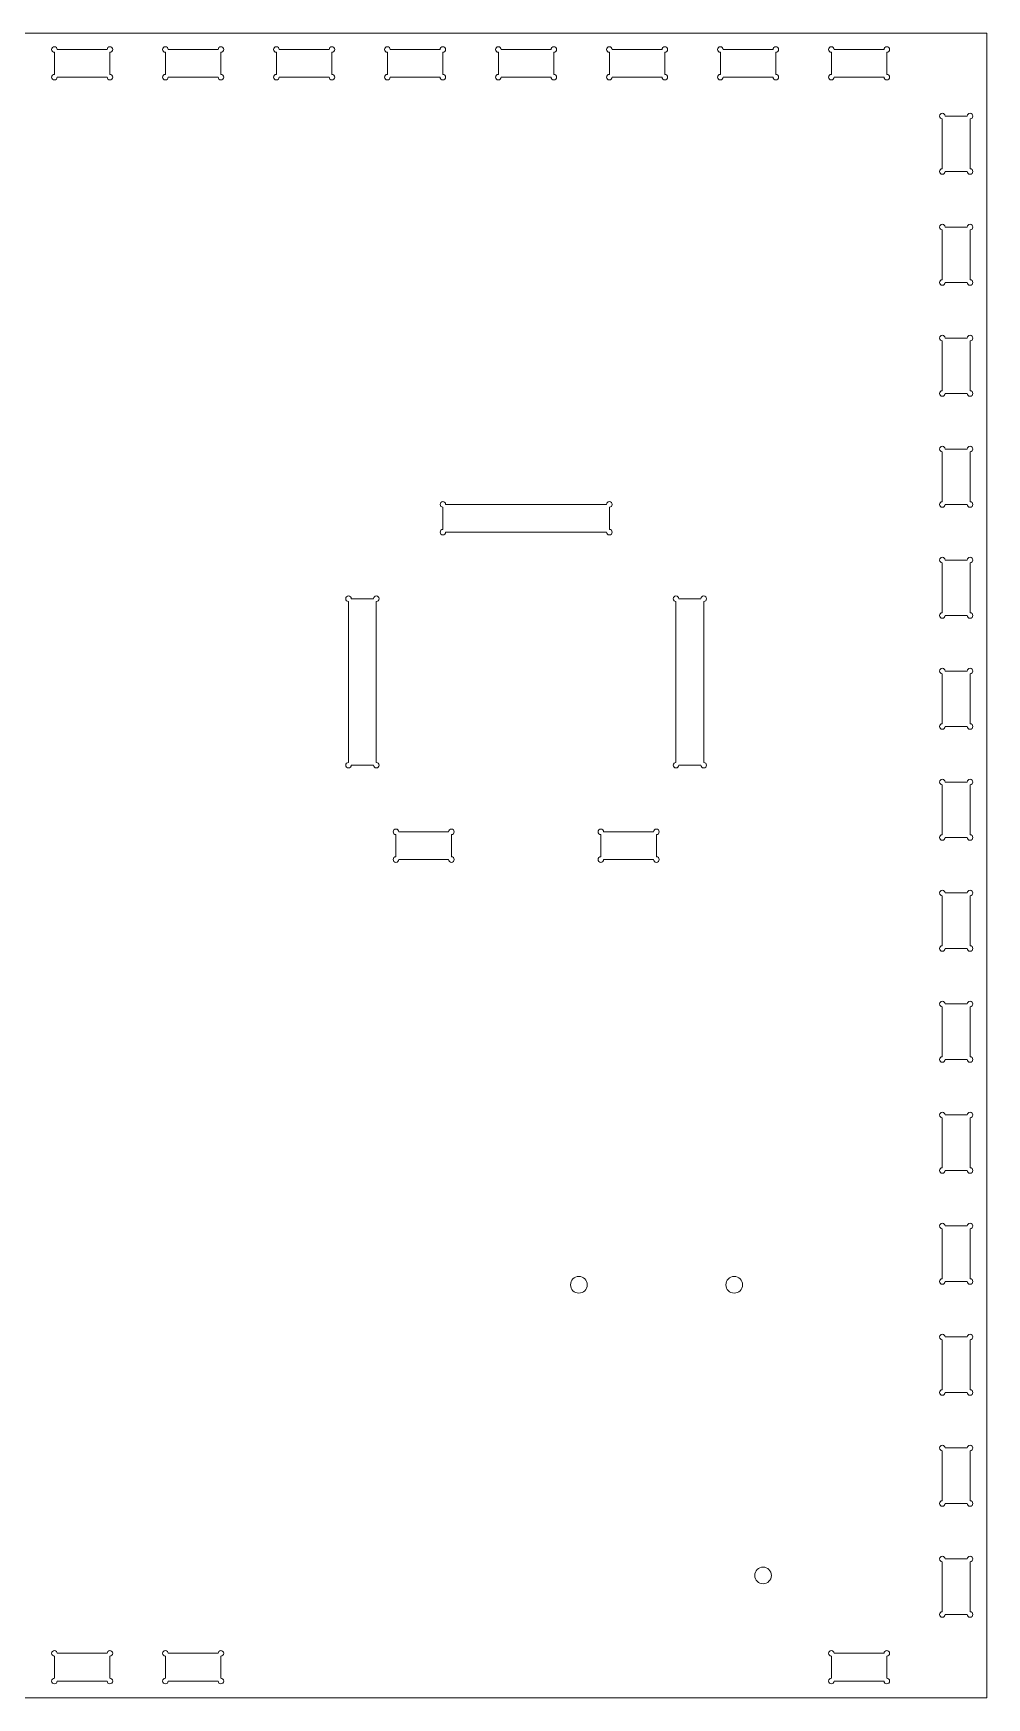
# Model space of a CAD drawing. Header units: inches. Extents: x 0 to 553, y 0 to 300.
# Drawn here: x 159 to 330.8, y 0.1 to 300 of the extents above; entities that cross this region are included whole.
import ezdxf

# ---------------------------------------------------------------- set-up
doc = ezdxf.new("R2010")
doc.units = ezdxf.units.IN
doc.header["$MEASUREMENT"] = 0
doc.layers.add('svg2', color=7, linetype='Continuous')

# ---------------------------------------------------------------- blocks, each defined once
blk = doc.blocks.new('block 3')
at = {"layer": 'svg2', "color": 179, "lineweight": 5, "true_color": 0x1f1a17}
for points in [[(262.26, 215.13), (262.26, 215.41), (262.49, 215.63), (262.76, 215.63), (263.04, 215.63), (263.26, 215.41), (263.26, 215.13), (263.26, 214.86), (263.04, 214.63), (262.76, 214.63), (262.76, 214.63), (262.76, 210.63), (262.76, 210.63), (263.04, 210.63), (263.26, 210.41), (263.26, 210.13), (263.26, 209.86), (263.04, 209.63), (262.76, 209.63), (262.49, 209.63), (262.26, 209.86), (262.26, 210.13), (262.26, 210.13), (233.26, 210.13), (233.26, 210.13), (233.26, 209.86), (233.04, 209.63), (232.76, 209.63), (232.49, 209.63), (232.26, 209.86), (232.26, 210.13), (232.26, 210.41), (232.49, 210.63), (232.76, 210.63), (232.76, 210.63), (232.76, 214.63), (232.76, 214.63), (232.49, 214.63), (232.26, 214.86), (232.26, 215.13), (232.26, 215.41), (232.49, 215.63), (232.76, 215.63), (233.04, 215.63), (233.26, 215.41), (233.26, 215.13), (233.26, 215.13), (262.26, 215.13), (262.26, 215.13)], [(215.76, 197.63), (215.49, 197.63), (215.26, 197.86), (215.26, 198.13), (215.26, 198.41), (215.49, 198.63), (215.76, 198.63), (216.04, 198.63), (216.26, 198.41), (216.26, 198.13), (216.26, 198.13), (220.26, 198.13), (220.26, 198.13), (220.26, 198.41), (220.49, 198.63), (220.76, 198.63), (221.04, 198.63), (221.26, 198.41), (221.26, 198.13), (221.26, 197.86), (221.04, 197.63), (220.76, 197.63), (220.76, 197.63), (220.76, 168.63), (220.76, 168.63), (221.04, 168.63), (221.26, 168.41), (221.26, 168.13), (221.26, 167.86), (221.04, 167.64), (220.76, 167.64), (220.49, 167.64), (220.26, 167.86), (220.26, 168.13), (220.26, 168.13), (216.26, 168.13), (216.26, 168.13), (216.26, 167.86), (216.04, 167.64), (215.76, 167.64), (215.49, 167.64), (215.26, 167.86), (215.26, 168.13), (215.26, 168.41), (215.49, 168.63), (215.76, 168.63), (215.76, 168.63), (215.76, 197.63), (215.76, 197.63)], [(279.76, 168.63), (280.04, 168.63), (280.26, 168.41), (280.26, 168.13), (280.26, 167.86), (280.04, 167.64), (279.76, 167.64), (279.49, 167.64), (279.26, 167.86), (279.26, 168.13), (279.26, 168.13), (275.26, 168.13), (275.26, 168.13), (275.26, 167.86), (275.04, 167.64), (274.76, 167.64), (274.49, 167.64), (274.26, 167.86), (274.26, 168.13), (274.26, 168.41), (274.49, 168.63), (274.76, 168.63), (274.76, 168.63), (274.76, 197.63), (274.76, 197.63), (274.49, 197.63), (274.26, 197.86), (274.26, 198.13), (274.26, 198.41), (274.49, 198.63), (274.76, 198.63), (275.04, 198.63), (275.26, 198.41), (275.26, 198.13), (275.26, 198.13), (279.26, 198.13), (279.26, 198.13), (279.26, 198.41), (279.49, 198.63), (279.76, 198.63), (280.04, 198.63), (280.26, 198.41), (280.26, 198.13), (280.26, 197.86), (280.04, 197.63), (279.76, 197.63), (279.76, 197.63), (279.76, 168.63), (279.76, 168.63)], [(234.3, 156.63), (234.57, 156.63), (234.8, 156.41), (234.8, 156.14), (234.8, 155.86), (234.57, 155.63), (234.3, 155.63), (234.3, 155.63), (234.3, 151.64), (234.3, 151.64), (234.57, 151.64), (234.8, 151.41), (234.8, 151.13), (234.8, 150.86), (234.57, 150.63), (234.3, 150.63), (234.02, 150.63), (233.8, 150.86), (233.8, 151.13), (233.8, 151.13), (224.8, 151.13), (224.8, 151.13), (224.8, 150.86), (224.57, 150.63), (224.3, 150.63), (224.02, 150.63), (223.8, 150.86), (223.8, 151.13), (223.8, 151.41), (224.02, 151.64), (224.3, 151.64), (224.3, 151.64), (224.3, 155.63), (224.3, 155.63), (224.02, 155.63), (223.8, 155.86), (223.8, 156.14), (223.8, 156.41), (224.02, 156.63), (224.3, 156.63), (224.57, 156.63), (224.8, 156.41), (224.8, 156.14), (224.8, 156.14), (233.8, 156.14), (233.8, 156.14), (233.8, 156.41), (234.02, 156.63), (234.3, 156.63)], [(271.23, 156.63), (271.51, 156.63), (271.73, 156.41), (271.73, 156.14), (271.73, 155.86), (271.51, 155.63), (271.23, 155.63), (271.23, 155.63), (271.23, 151.64), (271.23, 151.64), (271.51, 151.64), (271.73, 151.41), (271.73, 151.13), (271.73, 150.86), (271.51, 150.63), (271.23, 150.63), (270.95, 150.63), (270.73, 150.86), (270.73, 151.13), (270.73, 151.13), (261.73, 151.13), (261.73, 151.13), (261.73, 150.86), (261.51, 150.63), (261.23, 150.63), (260.95, 150.63), (260.73, 150.86), (260.73, 151.13), (260.73, 151.41), (260.95, 151.64), (261.23, 151.64), (261.23, 151.64), (261.23, 155.63), (261.23, 155.63), (260.95, 155.63), (260.73, 155.86), (260.73, 156.14), (260.73, 156.41), (260.95, 156.63), (261.23, 156.63), (261.51, 156.63), (261.73, 156.41), (261.73, 156.14), (261.73, 156.14), (270.73, 156.14), (270.73, 156.14), (270.73, 156.41), (270.95, 156.63), (271.23, 156.63)]]:
    blk.add_open_spline(points, degree=3, knots=[0, 0, 0, 0, 1, 1, 1, 2, 2, 2, 3, 3, 3, 4, 4, 4, 5, 5, 5, 6, 6, 6, 7, 7, 7, 8, 8, 8, 9, 9, 9, 10, 10, 10, 11, 11, 11, 12, 12, 12, 13, 13, 13, 14, 14, 14, 15, 15, 15, 16, 16, 16, 16], dxfattribs=at)

msp = doc.modelspace()

# ---------------------------------------------------------------- linework, layer by layer
at = {"layer": 'svg2', "color": 179, "lineweight": 5, "true_color": 0x1f1a17}
msp.add_lwpolyline([(330.76, 300.02), (330.76, 0.11), (0.08, 0.11), (0.08, 300.02), (330.76, 300.02)], dxfattribs=at)
for points, knots in [([(162.76, 291.61), (162.48, 291.61), (162.26, 291.83), (162.26, 292.11), (162.26, 292.38), (162.48, 292.61), (162.76, 292.61), (162.76, 292.61), (162.76, 296.61), (162.76, 296.61), (162.48, 296.61), (162.26, 296.83), (162.26, 297.11), (162.26, 297.38), (162.48, 297.61), (162.76, 297.61), (163.03, 297.61), (163.26, 297.38), (163.26, 297.11), (163.26, 297.11), (172.26, 297.11), (172.26, 297.11), (172.26, 297.38), (172.48, 297.61), (172.76, 297.61), (173.03, 297.61), (173.26, 297.38), (173.26, 297.11), (173.26, 296.83), (173.03, 296.61), (172.76, 296.61), (172.76, 296.61), (172.76, 292.61), (172.76, 292.61), (173.03, 292.61), (173.26, 292.38), (173.26, 292.11), (173.26, 291.83), (173.03, 291.61), (172.76, 291.61), (172.48, 291.61), (172.26, 291.83), (172.26, 292.11), (172.26, 292.11), (163.26, 292.11), (163.26, 292.11), (163.26, 291.83), (163.03, 291.61), (162.76, 291.61)], [0, 0, 0, 0, 1, 1, 1, 2, 2, 2, 3, 3, 3, 4, 4, 4, 5, 5, 5, 6, 6, 6, 7, 7, 7, 8, 8, 8, 9, 9, 9, 10, 10, 10, 11, 11, 11, 12, 12, 12, 13, 13, 13, 14, 14, 14, 15, 15, 15, 16, 16, 16, 16]), ([(182.76, 291.61), (182.48, 291.61), (182.26, 291.83), (182.26, 292.11), (182.26, 292.38), (182.48, 292.61), (182.76, 292.61), (182.76, 292.61), (182.76, 296.61), (182.76, 296.61), (182.48, 296.61), (182.26, 296.83), (182.26, 297.11), (182.26, 297.38), (182.48, 297.61), (182.76, 297.61), (183.03, 297.61), (183.26, 297.38), (183.26, 297.11), (183.26, 297.11), (192.26, 297.11), (192.26, 297.11), (192.26, 297.38), (192.48, 297.61), (192.76, 297.61), (193.03, 297.61), (193.26, 297.38), (193.26, 297.11), (193.26, 296.83), (193.03, 296.61), (192.76, 296.61), (192.76, 296.61), (192.76, 292.61), (192.76, 292.61), (193.03, 292.61), (193.26, 292.38), (193.26, 292.11), (193.26, 291.83), (193.03, 291.61), (192.76, 291.61), (192.48, 291.61), (192.26, 291.83), (192.26, 292.11), (192.26, 292.11), (183.26, 292.11), (183.26, 292.11), (183.26, 291.83), (183.03, 291.61), (182.76, 291.61)], [0, 0, 0, 0, 1, 1, 1, 2, 2, 2, 3, 3, 3, 4, 4, 4, 5, 5, 5, 6, 6, 6, 7, 7, 7, 8, 8, 8, 9, 9, 9, 10, 10, 10, 11, 11, 11, 12, 12, 12, 13, 13, 13, 14, 14, 14, 15, 15, 15, 16, 16, 16, 16]), ([(202.76, 291.61), (202.48, 291.61), (202.26, 291.83), (202.26, 292.11), (202.26, 292.38), (202.48, 292.61), (202.76, 292.61), (202.76, 292.61), (202.76, 296.61), (202.76, 296.61), (202.48, 296.61), (202.26, 296.83), (202.26, 297.11), (202.26, 297.38), (202.48, 297.61), (202.76, 297.61), (203.03, 297.61), (203.26, 297.38), (203.26, 297.11), (203.26, 297.11), (212.26, 297.11), (212.26, 297.11), (212.26, 297.38), (212.48, 297.61), (212.76, 297.61), (213.03, 297.61), (213.26, 297.38), (213.26, 297.11), (213.26, 296.83), (213.03, 296.61), (212.76, 296.61), (212.76, 296.61), (212.76, 292.61), (212.76, 292.61), (213.03, 292.61), (213.26, 292.38), (213.26, 292.11), (213.26, 291.83), (213.03, 291.61), (212.76, 291.61), (212.48, 291.61), (212.26, 291.83), (212.26, 292.11), (212.26, 292.11), (203.26, 292.11), (203.26, 292.11), (203.26, 291.83), (203.03, 291.61), (202.76, 291.61)], [0, 0, 0, 0, 1, 1, 1, 2, 2, 2, 3, 3, 3, 4, 4, 4, 5, 5, 5, 6, 6, 6, 7, 7, 7, 8, 8, 8, 9, 9, 9, 10, 10, 10, 11, 11, 11, 12, 12, 12, 13, 13, 13, 14, 14, 14, 15, 15, 15, 16, 16, 16, 16]), ([(222.76, 291.61), (222.48, 291.61), (222.26, 291.83), (222.26, 292.11), (222.26, 292.38), (222.48, 292.61), (222.76, 292.61), (222.76, 292.61), (222.76, 296.61), (222.76, 296.61), (222.48, 296.61), (222.26, 296.83), (222.26, 297.11), (222.26, 297.38), (222.48, 297.61), (222.76, 297.61), (223.03, 297.61), (223.26, 297.38), (223.26, 297.11), (223.26, 297.11), (232.26, 297.11), (232.26, 297.11), (232.26, 297.38), (232.48, 297.61), (232.76, 297.61), (233.03, 297.61), (233.26, 297.38), (233.26, 297.11), (233.26, 296.83), (233.03, 296.61), (232.76, 296.61), (232.76, 296.61), (232.76, 292.61), (232.76, 292.61), (233.03, 292.61), (233.26, 292.38), (233.26, 292.11), (233.26, 291.83), (233.03, 291.61), (232.76, 291.61), (232.48, 291.61), (232.26, 291.83), (232.26, 292.11), (232.26, 292.11), (223.26, 292.11), (223.26, 292.11), (223.26, 291.83), (223.03, 291.61), (222.76, 291.61)], [0, 0, 0, 0, 1, 1, 1, 2, 2, 2, 3, 3, 3, 4, 4, 4, 5, 5, 5, 6, 6, 6, 7, 7, 7, 8, 8, 8, 9, 9, 9, 10, 10, 10, 11, 11, 11, 12, 12, 12, 13, 13, 13, 14, 14, 14, 15, 15, 15, 16, 16, 16, 16]), ([(242.76, 291.61), (242.48, 291.61), (242.26, 291.83), (242.26, 292.11), (242.26, 292.38), (242.48, 292.61), (242.76, 292.61), (242.76, 292.61), (242.76, 296.61), (242.76, 296.61), (242.48, 296.61), (242.26, 296.83), (242.26, 297.11), (242.26, 297.38), (242.48, 297.61), (242.76, 297.61), (243.03, 297.61), (243.26, 297.38), (243.26, 297.11), (243.26, 297.11), (252.26, 297.11), (252.26, 297.11), (252.26, 297.38), (252.48, 297.61), (252.76, 297.61), (253.03, 297.61), (253.26, 297.38), (253.26, 297.11), (253.26, 296.83), (253.03, 296.61), (252.76, 296.61), (252.76, 296.61), (252.76, 292.61), (252.76, 292.61), (253.03, 292.61), (253.26, 292.38), (253.26, 292.11), (253.26, 291.83), (253.03, 291.61), (252.76, 291.61), (252.48, 291.61), (252.26, 291.83), (252.26, 292.11), (252.26, 292.11), (243.26, 292.11), (243.26, 292.11), (243.26, 291.83), (243.03, 291.61), (242.76, 291.61)], [0, 0, 0, 0, 1, 1, 1, 2, 2, 2, 3, 3, 3, 4, 4, 4, 5, 5, 5, 6, 6, 6, 7, 7, 7, 8, 8, 8, 9, 9, 9, 10, 10, 10, 11, 11, 11, 12, 12, 12, 13, 13, 13, 14, 14, 14, 15, 15, 15, 16, 16, 16, 16]), ([(262.76, 291.61), (262.48, 291.61), (262.26, 291.83), (262.26, 292.11), (262.26, 292.38), (262.48, 292.61), (262.76, 292.61), (262.76, 292.61), (262.76, 296.61), (262.76, 296.61), (262.48, 296.61), (262.26, 296.83), (262.26, 297.11), (262.26, 297.38), (262.48, 297.61), (262.76, 297.61), (263.03, 297.61), (263.26, 297.38), (263.26, 297.11), (263.26, 297.11), (272.26, 297.11), (272.26, 297.11), (272.26, 297.38), (272.48, 297.61), (272.76, 297.61), (273.03, 297.61), (273.26, 297.38), (273.26, 297.11), (273.26, 296.83), (273.03, 296.61), (272.76, 296.61), (272.76, 296.61), (272.76, 292.61), (272.76, 292.61), (273.03, 292.61), (273.26, 292.38), (273.26, 292.11), (273.26, 291.83), (273.03, 291.61), (272.76, 291.61), (272.48, 291.61), (272.26, 291.83), (272.26, 292.11), (272.26, 292.11), (263.26, 292.11), (263.26, 292.11), (263.26, 291.83), (263.03, 291.61), (262.76, 291.61)], [0, 0, 0, 0, 1, 1, 1, 2, 2, 2, 3, 3, 3, 4, 4, 4, 5, 5, 5, 6, 6, 6, 7, 7, 7, 8, 8, 8, 9, 9, 9, 10, 10, 10, 11, 11, 11, 12, 12, 12, 13, 13, 13, 14, 14, 14, 15, 15, 15, 16, 16, 16, 16]), ([(282.76, 291.61), (282.48, 291.61), (282.26, 291.83), (282.26, 292.11), (282.26, 292.38), (282.48, 292.61), (282.76, 292.61), (282.76, 292.61), (282.76, 296.61), (282.76, 296.61), (282.48, 296.61), (282.26, 296.83), (282.26, 297.11), (282.26, 297.38), (282.48, 297.61), (282.76, 297.61), (283.03, 297.61), (283.26, 297.38), (283.26, 297.11), (283.26, 297.11), (292.26, 297.11), (292.26, 297.11), (292.26, 297.38), (292.48, 297.61), (292.76, 297.61), (293.03, 297.61), (293.26, 297.38), (293.26, 297.11), (293.26, 296.83), (293.03, 296.61), (292.76, 296.61), (292.76, 296.61), (292.76, 292.61), (292.76, 292.61), (293.03, 292.61), (293.26, 292.38), (293.26, 292.11), (293.26, 291.83), (293.03, 291.61), (292.76, 291.61), (292.48, 291.61), (292.26, 291.83), (292.26, 292.11), (292.26, 292.11), (283.26, 292.11), (283.26, 292.11), (283.26, 291.83), (283.03, 291.61), (282.76, 291.61)], [0, 0, 0, 0, 1, 1, 1, 2, 2, 2, 3, 3, 3, 4, 4, 4, 5, 5, 5, 6, 6, 6, 7, 7, 7, 8, 8, 8, 9, 9, 9, 10, 10, 10, 11, 11, 11, 12, 12, 12, 13, 13, 13, 14, 14, 14, 15, 15, 15, 16, 16, 16, 16]), ([(302.76, 291.61), (302.48, 291.61), (302.26, 291.83), (302.26, 292.11), (302.26, 292.38), (302.48, 292.61), (302.76, 292.61), (302.76, 292.61), (302.76, 296.61), (302.76, 296.61), (302.48, 296.61), (302.26, 296.83), (302.26, 297.11), (302.26, 297.38), (302.48, 297.61), (302.76, 297.61), (303.03, 297.61), (303.26, 297.38), (303.26, 297.11), (303.26, 297.11), (312.26, 297.11), (312.26, 297.11), (312.26, 297.38), (312.48, 297.61), (312.76, 297.61), (313.03, 297.61), (313.26, 297.38), (313.26, 297.11), (313.26, 296.83), (313.03, 296.61), (312.76, 296.61), (312.76, 296.61), (312.76, 292.61), (312.76, 292.61), (313.03, 292.61), (313.26, 292.38), (313.26, 292.11), (313.26, 291.83), (313.03, 291.61), (312.76, 291.61), (312.48, 291.61), (312.26, 291.83), (312.26, 292.11), (312.26, 292.11), (303.26, 292.11), (303.26, 292.11), (303.26, 291.83), (303.03, 291.61), (302.76, 291.61)], [0, 0, 0, 0, 1, 1, 1, 2, 2, 2, 3, 3, 3, 4, 4, 4, 5, 5, 5, 6, 6, 6, 7, 7, 7, 8, 8, 8, 9, 9, 9, 10, 10, 10, 11, 11, 11, 12, 12, 12, 13, 13, 13, 14, 14, 14, 15, 15, 15, 16, 16, 16, 16]), ([(328.26, 275.11), (328.26, 274.83), (328.03, 274.61), (327.76, 274.61), (327.48, 274.61), (327.26, 274.83), (327.26, 275.11), (327.26, 275.11), (323.26, 275.11), (323.26, 275.11), (323.26, 274.83), (323.03, 274.61), (322.76, 274.61), (322.48, 274.61), (322.26, 274.83), (322.26, 275.11), (322.26, 275.38), (322.48, 275.61), (322.76, 275.61), (322.76, 275.61), (322.76, 284.61), (322.76, 284.61), (322.48, 284.61), (322.26, 284.83), (322.26, 285.11), (322.26, 285.38), (322.48, 285.61), (322.76, 285.61), (323.03, 285.61), (323.26, 285.38), (323.26, 285.11), (323.26, 285.11), (327.26, 285.11), (327.26, 285.11), (327.26, 285.38), (327.48, 285.61), (327.76, 285.61), (328.03, 285.61), (328.26, 285.38), (328.26, 285.11), (328.26, 284.83), (328.03, 284.61), (327.76, 284.61), (327.76, 284.61), (327.76, 275.61), (327.76, 275.61), (328.03, 275.61), (328.26, 275.38), (328.26, 275.11)], [0, 0, 0, 0, 1, 1, 1, 2, 2, 2, 3, 3, 3, 4, 4, 4, 5, 5, 5, 6, 6, 6, 7, 7, 7, 8, 8, 8, 9, 9, 9, 10, 10, 10, 11, 11, 11, 12, 12, 12, 13, 13, 13, 14, 14, 14, 15, 15, 15, 16, 16, 16, 16]), ([(328.26, 255.11), (328.26, 254.83), (328.03, 254.61), (327.76, 254.61), (327.48, 254.61), (327.26, 254.83), (327.26, 255.11), (327.26, 255.11), (323.26, 255.11), (323.26, 255.11), (323.26, 254.83), (323.03, 254.61), (322.76, 254.61), (322.48, 254.61), (322.26, 254.83), (322.26, 255.11), (322.26, 255.38), (322.48, 255.61), (322.76, 255.61), (322.76, 255.61), (322.76, 264.61), (322.76, 264.61), (322.48, 264.61), (322.26, 264.83), (322.26, 265.11), (322.26, 265.38), (322.48, 265.61), (322.76, 265.61), (323.03, 265.61), (323.26, 265.38), (323.26, 265.11), (323.26, 265.11), (327.26, 265.11), (327.26, 265.11), (327.26, 265.38), (327.48, 265.61), (327.76, 265.61), (328.03, 265.61), (328.26, 265.38), (328.26, 265.11), (328.26, 264.83), (328.03, 264.61), (327.76, 264.61), (327.76, 264.61), (327.76, 255.61), (327.76, 255.61), (328.03, 255.61), (328.26, 255.38), (328.26, 255.11)], [0, 0, 0, 0, 1, 1, 1, 2, 2, 2, 3, 3, 3, 4, 4, 4, 5, 5, 5, 6, 6, 6, 7, 7, 7, 8, 8, 8, 9, 9, 9, 10, 10, 10, 11, 11, 11, 12, 12, 12, 13, 13, 13, 14, 14, 14, 15, 15, 15, 16, 16, 16, 16]), ([(328.26, 235.11), (328.26, 234.83), (328.03, 234.61), (327.76, 234.61), (327.48, 234.61), (327.26, 234.83), (327.26, 235.11), (327.26, 235.11), (323.26, 235.11), (323.26, 235.11), (323.26, 234.83), (323.03, 234.61), (322.76, 234.61), (322.48, 234.61), (322.26, 234.83), (322.26, 235.11), (322.26, 235.38), (322.48, 235.61), (322.76, 235.61), (322.76, 235.61), (322.76, 244.61), (322.76, 244.61), (322.48, 244.61), (322.26, 244.83), (322.26, 245.11), (322.26, 245.38), (322.48, 245.61), (322.76, 245.61), (323.03, 245.61), (323.26, 245.38), (323.26, 245.11), (323.26, 245.11), (327.26, 245.11), (327.26, 245.11), (327.26, 245.38), (327.48, 245.61), (327.76, 245.61), (328.03, 245.61), (328.26, 245.38), (328.26, 245.11), (328.26, 244.83), (328.03, 244.61), (327.76, 244.61), (327.76, 244.61), (327.76, 235.61), (327.76, 235.61), (328.03, 235.61), (328.26, 235.38), (328.26, 235.11)], [0, 0, 0, 0, 1, 1, 1, 2, 2, 2, 3, 3, 3, 4, 4, 4, 5, 5, 5, 6, 6, 6, 7, 7, 7, 8, 8, 8, 9, 9, 9, 10, 10, 10, 11, 11, 11, 12, 12, 12, 13, 13, 13, 14, 14, 14, 15, 15, 15, 16, 16, 16, 16]), ([(328.26, 215.11), (328.26, 214.83), (328.03, 214.61), (327.76, 214.61), (327.48, 214.61), (327.26, 214.83), (327.26, 215.11), (327.26, 215.11), (323.26, 215.11), (323.26, 215.11), (323.26, 214.83), (323.03, 214.61), (322.76, 214.61), (322.48, 214.61), (322.26, 214.83), (322.26, 215.11), (322.26, 215.38), (322.48, 215.61), (322.76, 215.61), (322.76, 215.61), (322.76, 224.61), (322.76, 224.61), (322.48, 224.61), (322.26, 224.83), (322.26, 225.11), (322.26, 225.38), (322.48, 225.61), (322.76, 225.61), (323.03, 225.61), (323.26, 225.38), (323.26, 225.11), (323.26, 225.11), (327.26, 225.11), (327.26, 225.11), (327.26, 225.38), (327.48, 225.61), (327.76, 225.61), (328.03, 225.61), (328.26, 225.38), (328.26, 225.11), (328.26, 224.83), (328.03, 224.61), (327.76, 224.61), (327.76, 224.61), (327.76, 215.61), (327.76, 215.61), (328.03, 215.61), (328.26, 215.38), (328.26, 215.11)], [0, 0, 0, 0, 1, 1, 1, 2, 2, 2, 3, 3, 3, 4, 4, 4, 5, 5, 5, 6, 6, 6, 7, 7, 7, 8, 8, 8, 9, 9, 9, 10, 10, 10, 11, 11, 11, 12, 12, 12, 13, 13, 13, 14, 14, 14, 15, 15, 15, 16, 16, 16, 16]), ([(328.26, 195.11), (328.26, 194.83), (328.03, 194.61), (327.76, 194.61), (327.48, 194.61), (327.26, 194.83), (327.26, 195.11), (327.26, 195.11), (323.26, 195.11), (323.26, 195.11), (323.26, 194.83), (323.03, 194.61), (322.76, 194.61), (322.48, 194.61), (322.26, 194.83), (322.26, 195.11), (322.26, 195.38), (322.48, 195.61), (322.76, 195.61), (322.76, 195.61), (322.76, 204.61), (322.76, 204.61), (322.48, 204.61), (322.26, 204.83), (322.26, 205.11), (322.26, 205.38), (322.48, 205.61), (322.76, 205.61), (323.03, 205.61), (323.26, 205.38), (323.26, 205.11), (323.26, 205.11), (327.26, 205.11), (327.26, 205.11), (327.26, 205.38), (327.48, 205.61), (327.76, 205.61), (328.03, 205.61), (328.26, 205.38), (328.26, 205.11), (328.26, 204.83), (328.03, 204.61), (327.76, 204.61), (327.76, 204.61), (327.76, 195.61), (327.76, 195.61), (328.03, 195.61), (328.26, 195.38), (328.26, 195.11)], [0, 0, 0, 0, 1, 1, 1, 2, 2, 2, 3, 3, 3, 4, 4, 4, 5, 5, 5, 6, 6, 6, 7, 7, 7, 8, 8, 8, 9, 9, 9, 10, 10, 10, 11, 11, 11, 12, 12, 12, 13, 13, 13, 14, 14, 14, 15, 15, 15, 16, 16, 16, 16]), ([(328.26, 175.11), (328.26, 174.83), (328.03, 174.61), (327.76, 174.61), (327.48, 174.61), (327.26, 174.83), (327.26, 175.11), (327.26, 175.11), (323.26, 175.11), (323.26, 175.11), (323.26, 174.83), (323.03, 174.61), (322.76, 174.61), (322.48, 174.61), (322.26, 174.83), (322.26, 175.11), (322.26, 175.38), (322.48, 175.61), (322.76, 175.61), (322.76, 175.61), (322.76, 184.61), (322.76, 184.61), (322.48, 184.61), (322.26, 184.83), (322.26, 185.11), (322.26, 185.38), (322.48, 185.61), (322.76, 185.61), (323.03, 185.61), (323.26, 185.38), (323.26, 185.11), (323.26, 185.11), (327.26, 185.11), (327.26, 185.11), (327.26, 185.38), (327.48, 185.61), (327.76, 185.61), (328.03, 185.61), (328.26, 185.38), (328.26, 185.11), (328.26, 184.83), (328.03, 184.61), (327.76, 184.61), (327.76, 184.61), (327.76, 175.61), (327.76, 175.61), (328.03, 175.61), (328.26, 175.38), (328.26, 175.11)], [0, 0, 0, 0, 1, 1, 1, 2, 2, 2, 3, 3, 3, 4, 4, 4, 5, 5, 5, 6, 6, 6, 7, 7, 7, 8, 8, 8, 9, 9, 9, 10, 10, 10, 11, 11, 11, 12, 12, 12, 13, 13, 13, 14, 14, 14, 15, 15, 15, 16, 16, 16, 16]), ([(328.26, 155.11), (328.26, 154.83), (328.03, 154.61), (327.76, 154.61), (327.48, 154.61), (327.26, 154.83), (327.26, 155.11), (327.26, 155.11), (323.26, 155.11), (323.26, 155.11), (323.26, 154.83), (323.03, 154.61), (322.76, 154.61), (322.48, 154.61), (322.26, 154.83), (322.26, 155.11), (322.26, 155.38), (322.48, 155.61), (322.76, 155.61), (322.76, 155.61), (322.76, 164.61), (322.76, 164.61), (322.48, 164.61), (322.26, 164.83), (322.26, 165.11), (322.26, 165.38), (322.48, 165.61), (322.76, 165.61), (323.03, 165.61), (323.26, 165.38), (323.26, 165.11), (323.26, 165.11), (327.26, 165.11), (327.26, 165.11), (327.26, 165.38), (327.48, 165.61), (327.76, 165.61), (328.03, 165.61), (328.26, 165.38), (328.26, 165.11), (328.26, 164.83), (328.03, 164.61), (327.76, 164.61), (327.76, 164.61), (327.76, 155.61), (327.76, 155.61), (328.03, 155.61), (328.26, 155.38), (328.26, 155.11)], [0, 0, 0, 0, 1, 1, 1, 2, 2, 2, 3, 3, 3, 4, 4, 4, 5, 5, 5, 6, 6, 6, 7, 7, 7, 8, 8, 8, 9, 9, 9, 10, 10, 10, 11, 11, 11, 12, 12, 12, 13, 13, 13, 14, 14, 14, 15, 15, 15, 16, 16, 16, 16]), ([(328.26, 135.11), (328.26, 134.83), (328.03, 134.61), (327.76, 134.61), (327.48, 134.61), (327.26, 134.83), (327.26, 135.11), (327.26, 135.11), (323.26, 135.11), (323.26, 135.11), (323.26, 134.83), (323.03, 134.61), (322.76, 134.61), (322.48, 134.61), (322.26, 134.83), (322.26, 135.11), (322.26, 135.38), (322.48, 135.61), (322.76, 135.61), (322.76, 135.61), (322.76, 144.61), (322.76, 144.61), (322.48, 144.61), (322.26, 144.83), (322.26, 145.11), (322.26, 145.38), (322.48, 145.61), (322.76, 145.61), (323.03, 145.61), (323.26, 145.38), (323.26, 145.11), (323.26, 145.11), (327.26, 145.11), (327.26, 145.11), (327.26, 145.38), (327.48, 145.61), (327.76, 145.61), (328.03, 145.61), (328.26, 145.38), (328.26, 145.11), (328.26, 144.83), (328.03, 144.61), (327.76, 144.61), (327.76, 144.61), (327.76, 135.61), (327.76, 135.61), (328.03, 135.61), (328.26, 135.38), (328.26, 135.11)], [0, 0, 0, 0, 1, 1, 1, 2, 2, 2, 3, 3, 3, 4, 4, 4, 5, 5, 5, 6, 6, 6, 7, 7, 7, 8, 8, 8, 9, 9, 9, 10, 10, 10, 11, 11, 11, 12, 12, 12, 13, 13, 13, 14, 14, 14, 15, 15, 15, 16, 16, 16, 16]), ([(328.26, 115.11), (328.26, 114.83), (328.03, 114.61), (327.76, 114.61), (327.48, 114.61), (327.26, 114.83), (327.26, 115.11), (327.26, 115.11), (323.26, 115.11), (323.26, 115.11), (323.26, 114.83), (323.03, 114.61), (322.76, 114.61), (322.48, 114.61), (322.26, 114.83), (322.26, 115.11), (322.26, 115.38), (322.48, 115.61), (322.76, 115.61), (322.76, 115.61), (322.76, 124.61), (322.76, 124.61), (322.48, 124.61), (322.26, 124.83), (322.26, 125.11), (322.26, 125.38), (322.48, 125.61), (322.76, 125.61), (323.03, 125.61), (323.26, 125.38), (323.26, 125.11), (323.26, 125.11), (327.26, 125.11), (327.26, 125.11), (327.26, 125.38), (327.48, 125.61), (327.76, 125.61), (328.03, 125.61), (328.26, 125.38), (328.26, 125.11), (328.26, 124.83), (328.03, 124.61), (327.76, 124.61), (327.76, 124.61), (327.76, 115.61), (327.76, 115.61), (328.03, 115.61), (328.26, 115.38), (328.26, 115.11)], [0, 0, 0, 0, 1, 1, 1, 2, 2, 2, 3, 3, 3, 4, 4, 4, 5, 5, 5, 6, 6, 6, 7, 7, 7, 8, 8, 8, 9, 9, 9, 10, 10, 10, 11, 11, 11, 12, 12, 12, 13, 13, 13, 14, 14, 14, 15, 15, 15, 16, 16, 16, 16]), ([(328.26, 95.11), (328.26, 94.83), (328.03, 94.61), (327.76, 94.61), (327.48, 94.61), (327.26, 94.83), (327.26, 95.11), (327.26, 95.11), (323.26, 95.11), (323.26, 95.11), (323.26, 94.83), (323.03, 94.61), (322.76, 94.61), (322.48, 94.61), (322.26, 94.83), (322.26, 95.11), (322.26, 95.38), (322.48, 95.61), (322.76, 95.61), (322.76, 95.61), (322.76, 104.61), (322.76, 104.61), (322.48, 104.61), (322.26, 104.83), (322.26, 105.11), (322.26, 105.38), (322.48, 105.61), (322.76, 105.61), (323.03, 105.61), (323.26, 105.38), (323.26, 105.11), (323.26, 105.11), (327.26, 105.11), (327.26, 105.11), (327.26, 105.38), (327.48, 105.61), (327.76, 105.61), (328.03, 105.61), (328.26, 105.38), (328.26, 105.11), (328.26, 104.83), (328.03, 104.61), (327.76, 104.61), (327.76, 104.61), (327.76, 95.61), (327.76, 95.61), (328.03, 95.61), (328.26, 95.38), (328.26, 95.11)], [0, 0, 0, 0, 1, 1, 1, 2, 2, 2, 3, 3, 3, 4, 4, 4, 5, 5, 5, 6, 6, 6, 7, 7, 7, 8, 8, 8, 9, 9, 9, 10, 10, 10, 11, 11, 11, 12, 12, 12, 13, 13, 13, 14, 14, 14, 15, 15, 15, 16, 16, 16, 16]), ([(328.26, 75.11), (328.26, 74.83), (328.03, 74.61), (327.76, 74.61), (327.48, 74.61), (327.26, 74.83), (327.26, 75.11), (327.26, 75.11), (323.26, 75.11), (323.26, 75.11), (323.26, 74.83), (323.03, 74.61), (322.76, 74.61), (322.48, 74.61), (322.26, 74.83), (322.26, 75.11), (322.26, 75.38), (322.48, 75.61), (322.76, 75.61), (322.76, 75.61), (322.76, 84.61), (322.76, 84.61), (322.48, 84.61), (322.26, 84.83), (322.26, 85.11), (322.26, 85.38), (322.48, 85.61), (322.76, 85.61), (323.03, 85.61), (323.26, 85.38), (323.26, 85.11), (323.26, 85.11), (327.26, 85.11), (327.26, 85.11), (327.26, 85.38), (327.48, 85.61), (327.76, 85.61), (328.03, 85.61), (328.26, 85.38), (328.26, 85.11), (328.26, 84.83), (328.03, 84.61), (327.76, 84.61), (327.76, 84.61), (327.76, 75.61), (327.76, 75.61), (328.03, 75.61), (328.26, 75.38), (328.26, 75.11)], [0, 0, 0, 0, 1, 1, 1, 2, 2, 2, 3, 3, 3, 4, 4, 4, 5, 5, 5, 6, 6, 6, 7, 7, 7, 8, 8, 8, 9, 9, 9, 10, 10, 10, 11, 11, 11, 12, 12, 12, 13, 13, 13, 14, 14, 14, 15, 15, 15, 16, 16, 16, 16]), ([(257.26, 76.01), (258.09, 76.01), (258.76, 75.34), (258.76, 74.51), (258.76, 73.68), (258.09, 73.01), (257.26, 73.01), (256.43, 73.01), (255.76, 73.68), (255.76, 74.51), (255.76, 75.34), (256.43, 76.01), (257.26, 76.01)], [0, 0, 0, 0, 1, 1, 1, 2, 2, 2, 3, 3, 3, 4, 4, 4, 4]), ([(285.26, 76.01), (286.09, 76.01), (286.76, 75.34), (286.76, 74.51), (286.76, 73.68), (286.09, 73.01), (285.26, 73.01), (284.43, 73.01), (283.76, 73.68), (283.76, 74.51), (283.76, 75.34), (284.43, 76.01), (285.26, 76.01)], [0, 0, 0, 0, 1, 1, 1, 2, 2, 2, 3, 3, 3, 4, 4, 4, 4]), ([(328.26, 55.11), (328.26, 54.83), (328.03, 54.61), (327.76, 54.61), (327.48, 54.61), (327.26, 54.83), (327.26, 55.11), (327.26, 55.11), (323.26, 55.11), (323.26, 55.11), (323.26, 54.83), (323.03, 54.61), (322.76, 54.61), (322.48, 54.61), (322.26, 54.83), (322.26, 55.11), (322.26, 55.38), (322.48, 55.61), (322.76, 55.61), (322.76, 55.61), (322.76, 64.61), (322.76, 64.61), (322.48, 64.61), (322.26, 64.83), (322.26, 65.11), (322.26, 65.38), (322.48, 65.61), (322.76, 65.61), (323.03, 65.61), (323.26, 65.38), (323.26, 65.11), (323.26, 65.11), (327.26, 65.11), (327.26, 65.11), (327.26, 65.38), (327.48, 65.61), (327.76, 65.61), (328.03, 65.61), (328.26, 65.38), (328.26, 65.11), (328.26, 64.83), (328.03, 64.61), (327.76, 64.61), (327.76, 64.61), (327.76, 55.61), (327.76, 55.61), (328.03, 55.61), (328.26, 55.38), (328.26, 55.11)], [0, 0, 0, 0, 1, 1, 1, 2, 2, 2, 3, 3, 3, 4, 4, 4, 5, 5, 5, 6, 6, 6, 7, 7, 7, 8, 8, 8, 9, 9, 9, 10, 10, 10, 11, 11, 11, 12, 12, 12, 13, 13, 13, 14, 14, 14, 15, 15, 15, 16, 16, 16, 16]), ([(328.26, 35.11), (328.26, 34.83), (328.03, 34.61), (327.76, 34.61), (327.48, 34.61), (327.26, 34.83), (327.26, 35.11), (327.26, 35.11), (323.26, 35.11), (323.26, 35.11), (323.26, 34.83), (323.03, 34.61), (322.76, 34.61), (322.48, 34.61), (322.26, 34.83), (322.26, 35.11), (322.26, 35.38), (322.48, 35.61), (322.76, 35.61), (322.76, 35.61), (322.76, 44.61), (322.76, 44.61), (322.48, 44.61), (322.26, 44.83), (322.26, 45.11), (322.26, 45.38), (322.48, 45.61), (322.76, 45.61), (323.03, 45.61), (323.26, 45.38), (323.26, 45.11), (323.26, 45.11), (327.26, 45.11), (327.26, 45.11), (327.26, 45.38), (327.48, 45.61), (327.76, 45.61), (328.03, 45.61), (328.26, 45.38), (328.26, 45.11), (328.26, 44.83), (328.03, 44.61), (327.76, 44.61), (327.76, 44.61), (327.76, 35.61), (327.76, 35.61), (328.03, 35.61), (328.26, 35.38), (328.26, 35.11)], [0, 0, 0, 0, 1, 1, 1, 2, 2, 2, 3, 3, 3, 4, 4, 4, 5, 5, 5, 6, 6, 6, 7, 7, 7, 8, 8, 8, 9, 9, 9, 10, 10, 10, 11, 11, 11, 12, 12, 12, 13, 13, 13, 14, 14, 14, 15, 15, 15, 16, 16, 16, 16]), ([(328.26, 15.11), (328.26, 14.83), (328.03, 14.61), (327.76, 14.61), (327.48, 14.61), (327.26, 14.83), (327.26, 15.11), (327.26, 15.11), (323.26, 15.11), (323.26, 15.11), (323.26, 14.83), (323.03, 14.61), (322.76, 14.61), (322.48, 14.61), (322.26, 14.83), (322.26, 15.11), (322.26, 15.38), (322.48, 15.61), (322.76, 15.61), (322.76, 15.61), (322.76, 24.61), (322.76, 24.61), (322.48, 24.61), (322.26, 24.83), (322.26, 25.11), (322.26, 25.38), (322.48, 25.61), (322.76, 25.61), (323.03, 25.61), (323.26, 25.38), (323.26, 25.11), (323.26, 25.11), (327.26, 25.11), (327.26, 25.11), (327.26, 25.38), (327.48, 25.61), (327.76, 25.61), (328.03, 25.61), (328.26, 25.38), (328.26, 25.11), (328.26, 24.83), (328.03, 24.61), (327.76, 24.61), (327.76, 24.61), (327.76, 15.61), (327.76, 15.61), (328.03, 15.61), (328.26, 15.38), (328.26, 15.11)], [0, 0, 0, 0, 1, 1, 1, 2, 2, 2, 3, 3, 3, 4, 4, 4, 5, 5, 5, 6, 6, 6, 7, 7, 7, 8, 8, 8, 9, 9, 9, 10, 10, 10, 11, 11, 11, 12, 12, 12, 13, 13, 13, 14, 14, 14, 15, 15, 15, 16, 16, 16, 16]), ([(290.46, 23.64), (291.29, 23.64), (291.96, 22.97), (291.96, 22.14), (291.96, 21.31), (291.29, 20.64), (290.46, 20.64), (289.63, 20.64), (288.96, 21.31), (288.96, 22.14), (288.96, 22.97), (289.63, 23.64), (290.46, 23.64)], [0, 0, 0, 0, 1, 1, 1, 2, 2, 2, 3, 3, 3, 4, 4, 4, 4]), ([(162.76, 2.61), (162.48, 2.61), (162.26, 2.83), (162.26, 3.11), (162.26, 3.38), (162.48, 3.61), (162.76, 3.61), (162.76, 3.61), (162.76, 7.61), (162.76, 7.61), (162.48, 7.61), (162.26, 7.83), (162.26, 8.11), (162.26, 8.38), (162.48, 8.61), (162.76, 8.61), (163.03, 8.61), (163.26, 8.38), (163.26, 8.11), (163.26, 8.11), (172.26, 8.11), (172.26, 8.11), (172.26, 8.38), (172.48, 8.61), (172.76, 8.61), (173.03, 8.61), (173.26, 8.38), (173.26, 8.11), (173.26, 7.83), (173.03, 7.61), (172.76, 7.61), (172.76, 7.61), (172.76, 3.61), (172.76, 3.61), (173.03, 3.61), (173.26, 3.38), (173.26, 3.11), (173.26, 2.83), (173.03, 2.61), (172.76, 2.61), (172.48, 2.61), (172.26, 2.83), (172.26, 3.11), (172.26, 3.11), (163.26, 3.11), (163.26, 3.11), (163.26, 2.83), (163.03, 2.61), (162.76, 2.61)], [0, 0, 0, 0, 1, 1, 1, 2, 2, 2, 3, 3, 3, 4, 4, 4, 5, 5, 5, 6, 6, 6, 7, 7, 7, 8, 8, 8, 9, 9, 9, 10, 10, 10, 11, 11, 11, 12, 12, 12, 13, 13, 13, 14, 14, 14, 15, 15, 15, 16, 16, 16, 16]), ([(182.76, 2.61), (182.48, 2.61), (182.26, 2.83), (182.26, 3.11), (182.26, 3.38), (182.48, 3.61), (182.76, 3.61), (182.76, 3.61), (182.76, 7.61), (182.76, 7.61), (182.48, 7.61), (182.26, 7.83), (182.26, 8.11), (182.26, 8.38), (182.48, 8.61), (182.76, 8.61), (183.03, 8.61), (183.26, 8.38), (183.26, 8.11), (183.26, 8.11), (192.26, 8.11), (192.26, 8.11), (192.26, 8.38), (192.48, 8.61), (192.76, 8.61), (193.03, 8.61), (193.26, 8.38), (193.26, 8.11), (193.26, 7.83), (193.03, 7.61), (192.76, 7.61), (192.76, 7.61), (192.76, 3.61), (192.76, 3.61), (193.03, 3.61), (193.26, 3.38), (193.26, 3.11), (193.26, 2.83), (193.03, 2.61), (192.76, 2.61), (192.48, 2.61), (192.26, 2.83), (192.26, 3.11), (192.26, 3.11), (183.26, 3.11), (183.26, 3.11), (183.26, 2.83), (183.03, 2.61), (182.76, 2.61)], [0, 0, 0, 0, 1, 1, 1, 2, 2, 2, 3, 3, 3, 4, 4, 4, 5, 5, 5, 6, 6, 6, 7, 7, 7, 8, 8, 8, 9, 9, 9, 10, 10, 10, 11, 11, 11, 12, 12, 12, 13, 13, 13, 14, 14, 14, 15, 15, 15, 16, 16, 16, 16]), ([(302.76, 2.61), (302.48, 2.61), (302.26, 2.83), (302.26, 3.11), (302.26, 3.38), (302.48, 3.61), (302.76, 3.61), (302.76, 3.61), (302.76, 7.61), (302.76, 7.61), (302.48, 7.61), (302.26, 7.83), (302.26, 8.11), (302.26, 8.38), (302.48, 8.61), (302.76, 8.61), (303.03, 8.61), (303.26, 8.38), (303.26, 8.11), (303.26, 8.11), (312.26, 8.11), (312.26, 8.11), (312.26, 8.38), (312.48, 8.61), (312.76, 8.61), (313.03, 8.61), (313.26, 8.38), (313.26, 8.11), (313.26, 7.83), (313.03, 7.61), (312.76, 7.61), (312.76, 7.61), (312.76, 3.61), (312.76, 3.61), (313.03, 3.61), (313.26, 3.38), (313.26, 3.11), (313.26, 2.83), (313.03, 2.61), (312.76, 2.61), (312.48, 2.61), (312.26, 2.83), (312.26, 3.11), (312.26, 3.11), (303.26, 3.11), (303.26, 3.11), (303.26, 2.83), (303.03, 2.61), (302.76, 2.61)], [0, 0, 0, 0, 1, 1, 1, 2, 2, 2, 3, 3, 3, 4, 4, 4, 5, 5, 5, 6, 6, 6, 7, 7, 7, 8, 8, 8, 9, 9, 9, 10, 10, 10, 11, 11, 11, 12, 12, 12, 13, 13, 13, 14, 14, 14, 15, 15, 15, 16, 16, 16, 16])]:
    msp.add_open_spline(points, degree=3, knots=knots, dxfattribs=at)

# ---------------------------------------------------------------- block references
at = {"layer": 'svg2'}
msp.add_blockref('block 3', (0, 0), dxfattribs=at)

doc.saveas('drawing.dxf')
